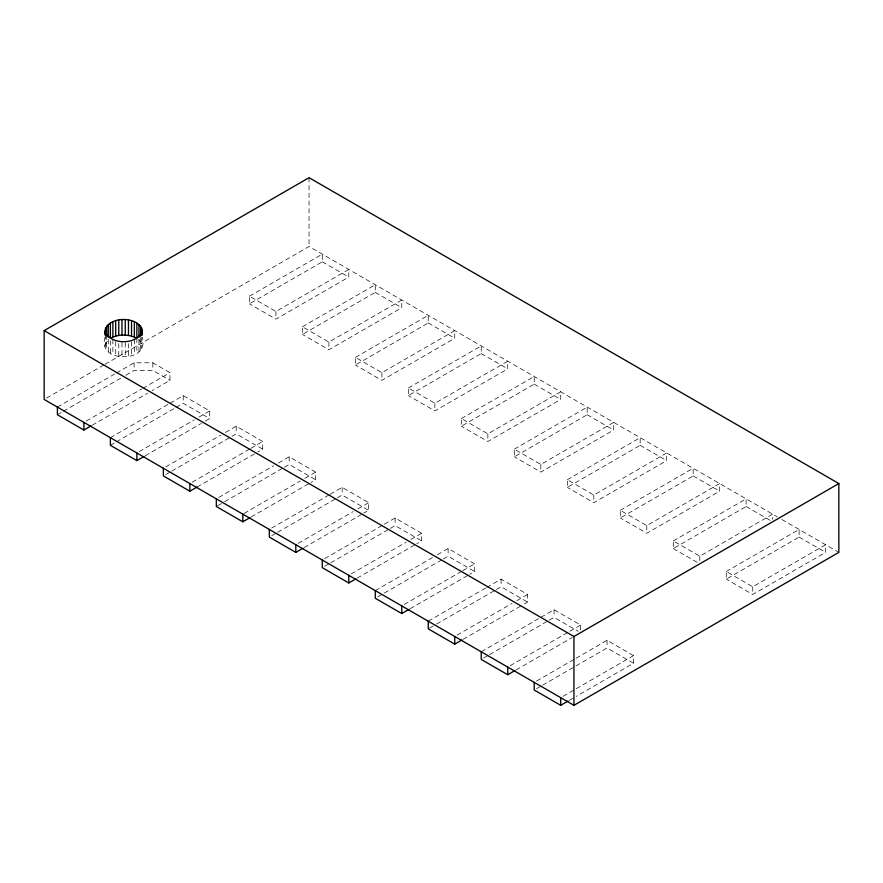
<?xml version="1.0" encoding="UTF-8"?>
<svg xmlns="http://www.w3.org/2000/svg" width="883" height="883" viewBox="0 0 883 883"><rect width="100%" height="100%" fill="white"/><g stroke="black" fill="none" stroke-linecap="round" stroke-linejoin="round"><path stroke-width="0.66" stroke-dasharray="4.42 3.31" d="M104.956 344.966L108.278 339.712M104.956 337.328C100.728 351.622 113.576 357.372 125.254 356.688C136.346 356.302 145.894 350.054 142.284 337.328M46.534 398.067L103.808 364.999M105.011 364.304L309.05 246.5L777.228 516.809M57.395 407.085L115.232 373.697M116.413 373.012L134.117 362.792L152.858 362.792L169.977 372.681L169.977 380.33L152.284 390.54M249.447 296.213L322.295 254.149L322.295 261.798L249.447 303.851L249.447 296.213L275.938 311.5L348.785 269.447L348.785 277.096L275.938 319.149L249.447 303.851M57.395 414.734L62.119 412.008M63.3 411.323L121.137 377.935M125.861 375.209L134.117 370.441L152.858 370.441L169.977 380.33M86.247 421.025L141.677 389.017M142.847 388.343L169.977 372.681M92.141 425.264L147.571 393.266M110.375 437.681L168.896 403.895M170.088 403.2L183.222 395.617L209.713 410.915L209.713 418.564L202.549 422.692M302.428 326.798L375.275 284.734L375.275 292.383L302.428 334.447L302.428 326.798L328.918 342.085L401.765 300.032L401.765 307.681L328.918 349.734L302.428 334.447M110.375 445.319L115.154 442.571M116.346 441.875L174.867 408.089M176.059 407.405L183.222 403.266L209.713 418.564M139.249 451.588L194.183 419.878M198.962 417.118L209.713 410.915M145.22 455.794L201.357 423.387M165.739 466.886L220.673 435.164M225.452 432.416L236.203 426.202L262.692 441.5L262.692 449.149L257.913 451.908M355.408 357.383L428.255 315.33L428.255 322.968L355.408 365.032L355.408 357.383L381.897 372.681L454.745 330.617L454.745 338.266L381.897 380.33L355.408 365.032M165.739 474.535L170.518 471.776M171.71 471.081L236.203 433.851L262.692 449.149M192.229 482.184L249.558 449.083M250.75 448.398L262.692 441.5M197.008 487.074L256.721 452.593M218.719 497.471L273.653 465.76M278.432 463.001L289.183 456.798L315.673 472.085L315.673 479.734L310.893 482.493M408.387 387.968L481.235 345.915L481.235 353.564L408.387 395.617L408.387 387.968L434.877 403.266L507.725 361.202L507.725 368.851L434.877 410.915L408.387 395.617M217.527 505.804L223.498 502.361M224.69 501.676L283.211 467.891M284.403 467.195L289.183 464.436L315.673 479.734M244.017 513.453L300.143 481.047M304.922 478.288L315.673 472.085M251.18 516.963L309.701 483.178M271.699 528.056L329.028 494.966M330.22 494.281L342.163 487.383L368.652 502.681L368.652 510.319L363.873 513.078M461.368 418.564L534.215 376.5L534.215 384.149L461.368 426.202L461.368 418.564L487.858 433.851L560.705 391.798L560.705 399.447L487.858 441.5L461.368 426.202M271.699 535.705L276.478 532.946M277.67 532.261L336.191 498.476M337.383 497.791L342.163 495.032L368.652 510.319M298.189 543.354L353.123 511.643M357.902 508.884L368.652 502.681M304.16 547.559L362.681 513.774M324.679 558.652L383.2 524.866M384.392 524.171L395.142 517.968L421.632 533.266L421.632 540.915L416.853 543.663M514.347 449.149L587.195 407.085L587.195 414.734L514.347 456.798L514.347 449.149L540.837 464.436L613.685 422.383L613.685 430.032L540.837 472.085L514.347 456.798M324.679 566.301L329.458 563.542M330.65 562.846L389.171 529.06M390.363 528.376L395.142 525.617L421.632 540.915M351.169 573.939L406.103 542.228M410.882 539.469L421.632 533.266M357.14 578.144L415.661 544.358M375.275 590.617L432.593 557.515M437.372 554.767L448.123 548.553L474.613 563.851L474.613 571.5L469.833 574.259M567.327 479.734L640.175 437.681L640.175 445.319L567.327 487.383L567.327 479.734L593.817 495.032L666.665 452.968L666.665 460.617L593.817 502.681L567.327 487.383M377.659 596.886L442.151 559.656M443.343 558.961L448.123 556.202L474.613 571.5M404.149 604.535L461.478 571.433M462.67 570.749L474.613 563.851M410.12 608.729L468.641 574.943M428.255 621.202L485.573 588.111M486.776 587.416L501.103 579.149L527.592 594.436L527.592 602.085L522.813 604.844M620.308 510.319L693.155 468.266L693.155 475.915L620.308 517.968L620.308 510.319L646.798 525.617L719.645 483.564L719.645 491.202L646.798 533.266L620.308 517.968M429.447 628.166L435.418 624.711M436.61 624.027L495.131 590.241M496.323 589.546L501.103 586.798L527.592 602.085M457.129 635.12L512.063 603.398M516.842 600.65L527.592 594.436M463.1 639.314L521.621 605.528M481.235 651.786L539.756 618.012M540.948 617.316L554.082 609.734L580.572 625.032L580.572 632.67M673.288 540.915L746.135 498.851L746.135 506.5L673.288 548.553L673.288 540.915L699.778 556.202L772.625 514.149L772.625 519.248M483.619 658.056L488.398 655.296M489.59 654.612L548.111 620.826M549.303 620.142L554.082 617.383L578.266 631.345M510.109 665.705L568.63 631.919M569.822 631.235L580.572 625.032M516.08 669.91L572.217 637.504M536.599 681.003L574.822 658.939M576.014 658.243L607.062 640.318L633.553 655.616L633.553 663.265L576.235 696.356M726.268 571.5L799.115 529.436L799.115 537.085L726.268 579.149L726.268 571.5L752.758 586.787L825.605 544.734L825.605 552.383L752.758 594.436L726.268 579.149M536.599 688.652L541.378 685.892M542.57 685.197L574.822 666.588M576.014 665.892L607.062 647.967L633.553 663.265M563.089 696.29L575.032 689.402M576.235 688.707L633.553 655.616M569.06 700.495L575.032 697.051M781.841 519.469L838.85 552.383M322.295 261.798L348.785 277.096M375.275 292.383L401.765 307.681M428.255 322.968L454.745 338.266M481.235 353.564L507.725 368.851M534.215 384.149L560.705 399.447M587.195 414.734L613.685 430.032M640.175 445.319L666.665 460.617M693.155 475.915L719.645 491.202M746.135 506.5L771.477 521.125M799.115 537.085L825.605 552.383M673.288 548.553L698.63 563.188M138.962 339.712L142.284 344.966M752.758 586.787L752.758 594.436M699.778 556.202L699.778 561.301M646.798 525.617L646.798 533.266M607.062 640.318L607.062 647.967M593.817 495.032L593.817 502.681M554.082 609.734L554.082 617.383M540.837 464.436L540.837 472.085M501.103 579.149L501.103 586.798M487.858 433.851L487.858 441.5M448.123 548.553L448.123 556.202M434.877 403.266L434.877 410.915M395.142 517.968L395.142 525.617M381.897 372.681L381.897 380.33M342.163 487.383L342.163 495.032M328.918 342.085L328.918 349.734M309.05 177.682L309.05 246.5M289.183 456.798L289.183 464.436M275.938 311.5L275.938 319.149M236.203 426.202L236.203 433.851M183.222 395.617L183.222 403.266M152.858 362.792L152.858 370.441M141.71 337.24L141.71 348.708M140.596 337.516L140.596 350.485M138.962 339.37L138.962 352.118M136.865 338.266L136.865 353.564M134.359 339.48L134.359 354.767M134.117 362.792L134.117 370.441M131.534 341.699L131.534 355.717M128.465 343.608L128.465 356.357M125.254 342.67L125.254 356.688M121.986 342.67L121.986 356.688M118.775 343.608L118.775 356.357M115.706 341.699L115.706 355.717M112.881 339.48L112.881 354.767M110.375 340.816L110.375 353.564M108.278 339.37L108.278 352.118M106.644 335.187L106.644 350.485M105.53 334.69L105.53 348.708"/><path stroke-width="1.32" d="M142.284 334.778C144.713 314.37 102.527 314.37 104.956 334.778M142.284 331.566C136.479 345.11 110.761 345.11 104.956 331.566M44.15 330.617L309.05 177.682L838.85 483.553L838.85 552.383L573.95 705.318L44.15 399.447L44.15 330.617L573.95 636.5L838.85 483.553M57.395 407.085L57.395 414.734L83.885 430.032L90.96 425.948M110.375 437.681L110.375 445.319L136.865 460.617L144.028 456.478M163.355 468.266L163.355 475.915L189.845 491.202L197.008 487.074M216.335 498.851L216.335 506.5L242.825 521.798L249.988 517.659M269.315 529.436L269.315 537.085L295.805 552.383L302.968 548.244M322.295 560.032L322.295 567.67L348.785 582.968L355.948 578.829M375.275 590.617L375.275 598.266L401.765 613.553L408.928 609.425M428.255 621.202L428.255 628.851L454.745 644.149L461.908 640.009M481.235 651.786L481.235 659.435L507.725 674.733L514.888 670.594M534.215 682.382L534.215 690.02L560.705 705.318L567.868 701.179M136.865 322.968L136.865 338.266C128.763 334.028 118.477 334.028 110.375 338.266L110.375 322.968M573.95 636.5L573.95 705.318M560.705 697.669L560.705 705.318M507.725 667.084L507.725 674.733M454.745 636.5L454.745 644.149M401.765 605.915L401.765 613.553M348.785 575.319L348.785 582.968M295.805 544.734L295.805 552.383M242.825 514.149L242.825 521.798M189.845 483.564L189.845 491.202M141.71 327.825L141.71 335.463M140.596 326.048L140.596 336.246M138.962 324.414L138.962 337.163M136.865 452.968L136.865 460.617M134.359 321.765L134.359 337.052M131.534 320.816L131.534 336.114M128.465 320.176L128.465 335.463M125.254 319.845L125.254 335.143M121.986 319.845L121.986 335.143M118.775 320.176L118.775 335.463M115.706 320.816L115.706 336.114M112.881 321.765L112.881 337.052M108.278 324.414L108.278 337.163M106.644 326.048L106.644 336.246M105.53 327.825L105.53 335.463M83.885 422.383L83.885 430.032"/></g></svg>
